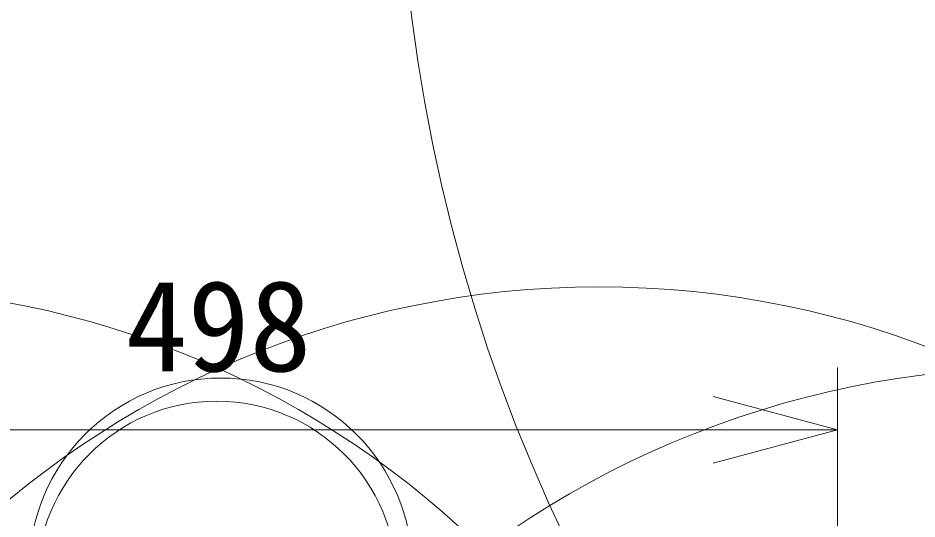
# Model space of a CAD drawing. Units: millimetres, scale not verified. Extents: x -582 to 628, y -287 to 330.
# Drawn here: x -28.68 to -10.59, y 34.17 to 44.24 of the extents above; entities that cross this region are included whole.
import ezdxf
from ezdxf.enums import TextEntityAlignment as Align

# ---------------------------------------------------------------- set-up
doc = ezdxf.new("R2010")
doc.units = ezdxf.units.MM
doc.header["$LTSCALE"] = 0.125
for name, color, linetype, lineweight in [('0-0_0', 7, 'Continuous', 20), ('0-4_SUNPO', 7, 'Continuous', 20), ('0-5_GAIKEI', 1, 'Continuous', 18)]:
    doc.layers.add(name, color=color, linetype=linetype, lineweight=lineweight)
doc.styles.add('ＭＳ ゴシック', font='')
doc.styles.get('ＭＳ ゴシック').set_extended_font_data('MS Gothic')

# ---------------------------------------------------------------- blocks, each defined once
blk = doc.blocks.new('_Open30')
at = {"layer": '0-0_0'}
blk.add_line((0, 0), (-1, 0), dxfattribs=at)
blk.add_lwpolyline([(-1, 0.26795), (0, 0), (-1, -0.26795)], dxfattribs=at)
blk = doc.blocks.new('D1')
at = {"layer": '0-4_SUNPO'}
for p, q in [((52.3084, 345.583), (52.3084, 350.708)), ((29.9098, 349.458), (49.8084, 349.458))]:
    blk.add_line(p, q, dxfattribs=at)
at = {"layer": '0-4_SUNPO', "xscale": 2.5, "yscale": 2.5}
blk.add_blockref('_Open30', (52.3084, 349.458), dxfattribs=at)
at = {"layer": '0-4_SUNPO', "style": 'ＭＳ ゴシック'}
blk.add_text('498', height=1.833, dxfattribs=at).set_placement((37.9841, 350.083), align=Align.BOTTOM_LEFT)

msp = doc.modelspace()

# ---------------------------------------------------------------- linework, layer by layer
at = {"layer": '0-5_GAIKEI'}
for centre, radius in [((-273.7837, 21.6041), 308.4259), ((-262.7435, 21.6044), 297.4007), ((-99.7337, 21.3206), 134.3757), ((-68.6342, 7.1882), 80.8031), ((-3.8317, 20.9935), 38.4881), ((-32.2994, 20.2302), 18.6068), ((-16.9877, 20.2302), 18.6068), ((-8.0115, 18.0031), 19.2233)]:
    msp.add_circle(centre, radius, dxfattribs=at)
at = {"layer": '0-5_GAIKEI', "color": 7}
for centre, radius in [((13.2516, 48.6025), 34.2828), ((-24.6005, 33.1473), 3.8578), ((-24.6815, 32.9142), 3.6246)]:
    msp.add_circle(centre, radius, dxfattribs=at)

# ---------------------------------------------------------------- block references
at = {"layer": '0-4_SUNPO'}
msp.add_blockref('D1', (-64.5005, -313.4939), dxfattribs=at)

doc.saveas('drawing.dxf')
